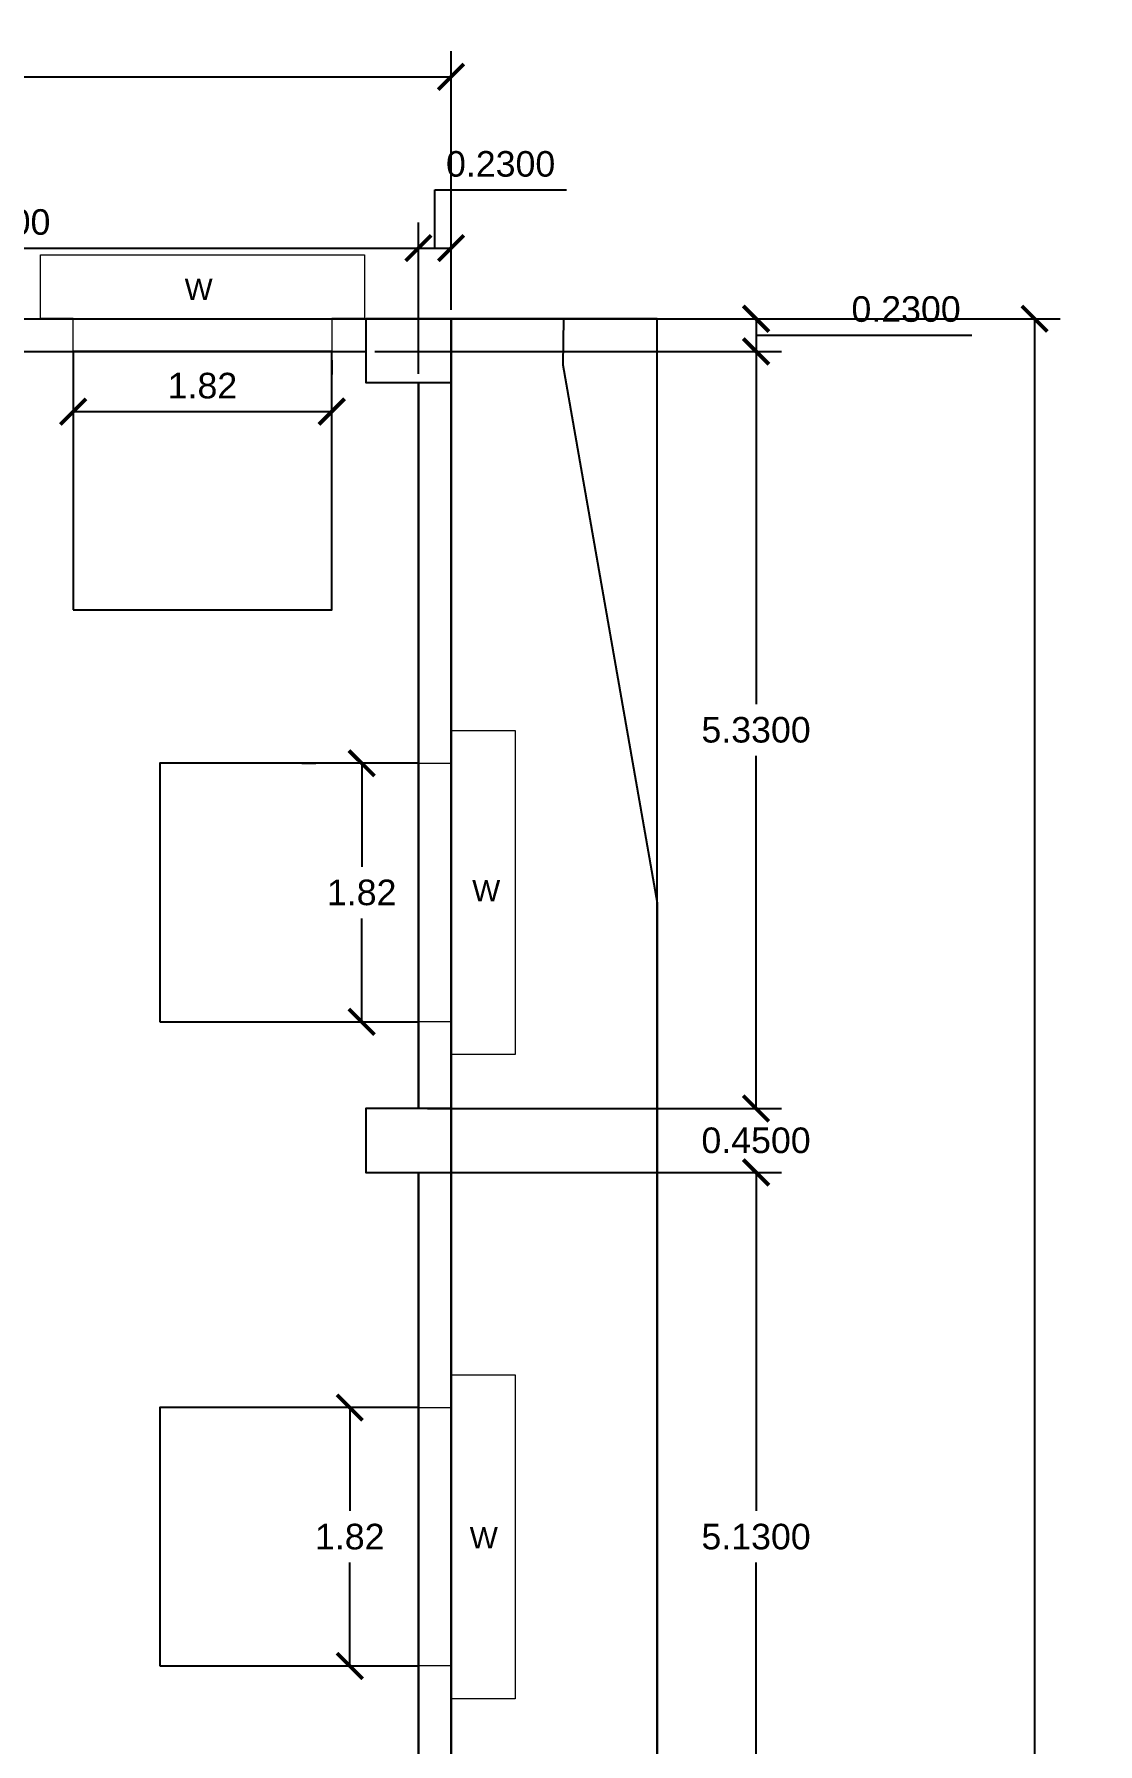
# Model space of a CAD drawing. Header units: metres. Extents: x -1559787 to -1559491, y 43492 to 43648.
# Drawn here: x -1559655.73 to -1559648.24, y 43517.45 to 43529.49 of the extents above; entities that cross this region are included whole.
import ezdxf

# ---------------------------------------------------------------- set-up
doc = ezdxf.new("R2010")
doc.units = ezdxf.units.M
doc.header["$LTSCALE"] = 750
doc.header["$MEASUREMENT"] = 0
doc.header["$PDMODE"] = 35
doc.header["$PDSIZE"] = 50
for name, pattern in [('Dashed', [0.75, 0.5, -0.25]), ('DOT2', [0.125, 0, -0.125]), ('HIDDEN', [0.375, 0.25, -0.125]), ('PHANTOM2', [1.25, 0.625, -0.125, 0.125, -0.125, 0.125, -0.125])]:
    doc.linetypes.add(name, pattern=pattern)
doc.layers.get('0').update_dxf_attribs({"lineweight": 5})
doc.layers.get('Defpoints').update_dxf_attribs({"lineweight": 0})
for name, color, linetype in [('BLK_1_FLR_1_BLT_UP_AREA', 18, 'Continuous'), ('BLK_1_FLR_1_REGULAR_ROOM_1', 2, 'Continuous'), ('BLK_1_FLR_1_ROOM_1_LIGHT_VENTILATION_4', 2, 'Continuous'), ('BLK_1_FLR_1_ROOM_1_LIGHT_VENTILATION_5', 2, 'Continuous'), ('BLK_1_FLR_1_ROOM_1_LIGHT_VENTILATION_6', 2, 'Continuous'), ('BLK_1_PROJECTED_BALCONY', 5, 'Continuous')]:
    doc.layers.add(name, color=color, linetype=linetype)
for name, color, linetype, lineweight in [('BLK_1_FLR_1_ROOF_AREA', 54, 'Continuous', 5), ('BLK_1_LVL_1_BLDG_FOOT_PRINT', 1, 'Continuous', 5), ('column', 242, 'Continuous', 25), ('ED', 30, 'Continuous', 0)]:
    doc.layers.add(name, color=color, linetype=linetype, lineweight=lineweight)
doc.styles.get("Standard").update_dxf_attribs({"font": 'arial.ttf'})
doc.dimstyles.get("Standard").update_dxf_attribs({"dimtxt": 0.18, "dimasz": 0.18, "dimexe": 0.18, "dimexo": 0.0625, "dimgap": 0.09, "dimtad": 1, "dimtih": 1, "dimtoh": 1, "dimdec": 4, "dimzin": 0, "dimdsep": 46, "dimtxsty": 'Standard', "dimblk": 'ARCHTICK', "dimcen": 0.09, "dimadec": 0, "dimazin": 0, "dimtfac": 1, "dimtdec": 4, "dimtofl": 0, "dimtmove": 0, "dimatfit": 3, "dimldrblk": 'ARCHTICK', "dimfxl": 0, "dimtolj": 1, "dimtzin": 0, "dimarcsym": 0})

# ---------------------------------------------------------------- blocks, each defined once
blk = doc.blocks.new('SUNSHADE W1')
at = {"linetype": 'HIDDEN'}
for p, q in [((260.541, 502.104), (260.091, 502.104)), ((260.091, 502.104), (260.091, 499.824)), ((260.541, 501.874), (260.541, 502.104)), ((260.541, 499.824), (260.541, 500.054)), ((260.091, 499.824), (260.541, 499.824))]:
    blk.add_line(p, q, dxfattribs=at)
blk = doc.blocks.new('_ArchTick')
at = {"color": 0, "linetype": 'ByBlock', "const_width": 0.15}
blk.add_lwpolyline([(-0.5, -0.5), (0.5, 0.5)], dxfattribs=at)
blk = doc.blocks.new('*D141')
at = {"layer": 'Defpoints', "color": 0}
for p in [(-1559653.027, 43527.985), (-1559658.977, 43527.257), (-1559653.027, 43527.037)]:
    blk.add_point(p, dxfattribs=at)
at = {"layer": 'ED', "color": 0, "lineweight": -2}
for p, q in [((-1559658.977, 43527.32), (-1559658.977, 43528.165)), ((-1559653.027, 43527.1), (-1559653.027, 43528.165)), ((-1559658.977, 43527.985), (-1559653.027, 43527.985))]:
    blk.add_line(p, q, dxfattribs=at)
at = {"layer": 'ED', "color": 0, "lineweight": -2, "xscale": 0.18, "yscale": 0.18, "zscale": 0.18, "rotation": 180}
blk.add_blockref('_ArchTick', (-1559658.977, 43527.985), dxfattribs=at)
at = {"layer": 'ED', "color": 0, "lineweight": -2, "xscale": 0.18, "yscale": 0.18, "zscale": 0.18}
blk.add_blockref('_ArchTick', (-1559653.027, 43527.985), dxfattribs=at)
at = {"layer": 'ED', "color": 0, "insert": (-1559656.002, 43528.167), "char_height": 0.18, "attachment_point": 5}
blk.add_mtext('\\A1;5.9500', dxfattribs=at)
blk = doc.blocks.new('*D142')
at = {"layer": 'Defpoints', "color": 0}
for p in [(-1559652.797, 43527.985), (-1559652.797, 43527.487), (-1559653.027, 43527.037)]:
    blk.add_point(p, dxfattribs=at)
at = {"layer": 'ED', "color": 0, "lineweight": -2}
for p, q in [((-1559652.912, 43527.985), (-1559652.912, 43528.394)), ((-1559652.912, 43528.394), (-1559651.985, 43528.394)), ((-1559653.027, 43527.1), (-1559653.027, 43528.165)), ((-1559652.797, 43527.55), (-1559652.797, 43528.165)), ((-1559653.027, 43527.985), (-1559652.797, 43527.985))]:
    blk.add_line(p, q, dxfattribs=at)
at = {"layer": 'ED', "color": 0, "lineweight": -2, "xscale": 0.18, "yscale": 0.18, "zscale": 0.18, "rotation": 180}
blk.add_blockref('_ArchTick', (-1559653.027, 43527.985), dxfattribs=at)
at = {"layer": 'ED', "color": 0, "lineweight": -2, "xscale": 0.18, "yscale": 0.18, "zscale": 0.18}
blk.add_blockref('_ArchTick', (-1559652.797, 43527.985), dxfattribs=at)
at = {"layer": 'ED', "color": 0, "insert": (-1559652.448, 43528.576), "char_height": 0.18, "attachment_point": 5}
blk.add_mtext('\\A1;0.2300', dxfattribs=at)
blk = doc.blocks.new('*D146')
at = {"layer": 'Defpoints', "color": 0}
for p in [(-1559653.397, 43527.487), (-1559653.397, 43527.257), (-1559650.65, 43527.257)]:
    blk.add_point(p, dxfattribs=at)
at = {"layer": 'ED', "color": 0, "lineweight": -2}
for p, q in [((-1559653.334, 43527.487), (-1559650.47, 43527.487)), ((-1559650.65, 43527.487), (-1559650.65, 43527.257)), ((-1559650.65, 43527.372), (-1559650.057, 43527.372)), ((-1559650.057, 43527.372), (-1559649.131, 43527.372)), ((-1559653.334, 43527.257), (-1559650.47, 43527.257))]:
    blk.add_line(p, q, dxfattribs=at)
at = {"layer": 'ED', "color": 0, "lineweight": -2, "xscale": 0.18, "yscale": 0.18, "zscale": 0.18}
for p, rotation in [((-1559650.65, 43527.487), 90), ((-1559650.65, 43527.257), 270)]:
    blk.add_blockref('_ArchTick', p, dxfattribs=dict(at, rotation=rotation))
at = {"layer": 'ED', "color": 0, "insert": (-1559649.594, 43527.554), "char_height": 0.18, "attachment_point": 5}
blk.add_mtext('\\A1;0.2300', dxfattribs=at)
blk = doc.blocks.new('*D147')
at = {"layer": 'Defpoints', "color": 0}
for p in [(-1559653.397, 43527.257), (-1559653.027, 43521.927), (-1559650.65, 43521.927)]:
    blk.add_point(p, dxfattribs=at)
at = {"layer": 'ED', "color": 0, "lineweight": -2}
for p, q in [((-1559653.334, 43527.257), (-1559650.47, 43527.257)), ((-1559650.65, 43527.257), (-1559650.65, 43524.774)), ((-1559650.65, 43521.927), (-1559650.65, 43524.41)), ((-1559652.964, 43521.927), (-1559650.47, 43521.927))]:
    blk.add_line(p, q, dxfattribs=at)
at = {"layer": 'ED', "color": 0, "lineweight": -2, "xscale": 0.18, "yscale": 0.18, "zscale": 0.18}
for p, rotation in [((-1559650.65, 43527.257), 90), ((-1559650.65, 43521.927), 270)]:
    blk.add_blockref('_ArchTick', p, dxfattribs=dict(at, rotation=rotation))
at = {"layer": 'ED', "color": 0, "insert": (-1559650.65, 43524.592), "char_height": 0.18, "attachment_point": 5}
blk.add_mtext('\\A1;5.3300', dxfattribs=at)
blk = doc.blocks.new('*D148')
at = {"layer": 'Defpoints', "color": 0}
for p in [(-1559653.027, 43521.927), (-1559653.027, 43521.477), (-1559650.65, 43521.477)]:
    blk.add_point(p, dxfattribs=at)
at = {"layer": 'ED', "color": 0, "lineweight": -2}
for p, q in [((-1559650.65, 43521.927), (-1559650.65, 43522.107)), ((-1559652.964, 43521.927), (-1559650.47, 43521.927)), ((-1559652.964, 43521.477), (-1559650.47, 43521.477)), ((-1559650.65, 43521.477), (-1559650.65, 43521.297))]:
    blk.add_line(p, q, dxfattribs=at)
at = {"layer": 'ED', "color": 0, "lineweight": -2, "xscale": 0.18, "yscale": 0.18, "zscale": 0.18}
for p, rotation in [((-1559650.65, 43521.927), 270), ((-1559650.65, 43521.477), 90)]:
    blk.add_blockref('_ArchTick', p, dxfattribs=dict(at, rotation=rotation))
at = {"layer": 'ED', "color": 0, "insert": (-1559650.65, 43521.702), "char_height": 0.18, "attachment_point": 5}
blk.add_mtext('\\A1;0.4500', dxfattribs=at)
blk = doc.blocks.new('*D149')
at = {"layer": 'Defpoints', "color": 0}
for p in [(-1559653.027, 43521.477), (-1559653.027, 43516.347), (-1559650.65, 43516.347)]:
    blk.add_point(p, dxfattribs=at)
at = {"layer": 'ED', "color": 0, "lineweight": -2}
for p, q in [((-1559652.964, 43521.477), (-1559650.47, 43521.477)), ((-1559650.65, 43521.477), (-1559650.65, 43519.094)), ((-1559650.65, 43516.347), (-1559650.65, 43518.73)), ((-1559652.964, 43516.347), (-1559650.47, 43516.347))]:
    blk.add_line(p, q, dxfattribs=at)
at = {"layer": 'ED', "color": 0, "lineweight": -2, "xscale": 0.18, "yscale": 0.18, "zscale": 0.18}
for p, rotation in [((-1559650.65, 43521.477), 90), ((-1559650.65, 43516.347), 270)]:
    blk.add_blockref('_ArchTick', p, dxfattribs=dict(at, rotation=rotation))
at = {"layer": 'ED', "color": 0, "insert": (-1559650.65, 43518.912), "char_height": 0.18, "attachment_point": 5}
blk.add_mtext('\\A1;5.1300', dxfattribs=at)
blk = doc.blocks.new('*D161')
at = {"layer": 'Defpoints', "color": 0}
for p in [(-1559652.797, 43527.487), (-1559652.797, 43495.847), (-1559648.689, 43495.847)]:
    blk.add_point(p, dxfattribs=at)
at = {"layer": 'ED', "color": 0, "lineweight": -2}
for p, q in [((-1559652.734, 43527.487), (-1559648.509, 43527.487)), ((-1559648.689, 43527.487), (-1559648.689, 43511.849)), ((-1559648.689, 43495.847), (-1559648.689, 43511.485)), ((-1559652.734, 43495.847), (-1559648.509, 43495.847))]:
    blk.add_line(p, q, dxfattribs=at)
at = {"layer": 'ED', "color": 0, "lineweight": -2, "xscale": 0.18, "yscale": 0.18, "zscale": 0.18}
for p, rotation in [((-1559648.689, 43527.487), 90), ((-1559648.689, 43495.847), 270)]:
    blk.add_blockref('_ArchTick', p, dxfattribs=dict(at, rotation=rotation))
at = {"layer": 'ED', "color": 0, "insert": (-1559648.689, 43511.667), "char_height": 0.18, "attachment_point": 5}
blk.add_mtext('\\A1;31.6400', dxfattribs=at)
blk = doc.blocks.new('*D162')
at = {"layer": 'Defpoints', "color": 0}
for p in [(-1559652.797, 43529.19), (-1559661.947, 43527.487), (-1559652.797, 43527.487)]:
    blk.add_point(p, dxfattribs=at)
at = {"layer": 'ED', "color": 0, "lineweight": -2}
for p, q in [((-1559661.947, 43527.55), (-1559661.947, 43529.37)), ((-1559652.797, 43527.55), (-1559652.797, 43529.37)), ((-1559661.947, 43529.19), (-1559652.797, 43529.19))]:
    blk.add_line(p, q, dxfattribs=at)
at = {"layer": 'ED', "color": 0, "lineweight": -2, "xscale": 0.18, "yscale": 0.18, "zscale": 0.18, "rotation": 180}
blk.add_blockref('_ArchTick', (-1559661.947, 43529.19), dxfattribs=at)
at = {"layer": 'ED', "color": 0, "lineweight": -2, "xscale": 0.18, "yscale": 0.18, "zscale": 0.18}
blk.add_blockref('_ArchTick', (-1559652.797, 43529.19), dxfattribs=at)
at = {"layer": 'ED', "color": 0, "insert": (-1559657.372, 43529.372), "char_height": 0.18, "attachment_point": 5}
blk.add_mtext('\\A1;9.1500', dxfattribs=at)
blk = doc.blocks.new('*D199')
at = {"layer": 'BLK_1_FLR_1_ROOM_1_LIGHT_VENTILATION_5', "color": 0, "linetype": 'DOT2', "lineweight": -2}
for p, q in [((-1559653.848, 43524.357), (-1559653.246, 43524.357)), ((-1559653.848, 43522.537), (-1559653.246, 43522.537))]:
    blk.add_line(p, q, dxfattribs=at)
at = {"layer": 'BLK_1_FLR_1_ROOM_1_LIGHT_VENTILATION_5', "color": 0, "linetype": 'PHANTOM2', "lineweight": -2}
for p, q in [((-1559653.426, 43524.357), (-1559653.426, 43523.629)), ((-1559653.426, 43522.537), (-1559653.426, 43523.265))]:
    blk.add_line(p, q, dxfattribs=at)
at = {"layer": 'Defpoints', "color": 0}
for p in [(-1559653.91, 43524.357), (-1559653.91, 43522.537), (-1559653.426, 43522.537)]:
    blk.add_point(p, dxfattribs=at)
at = {"layer": 'BLK_1_FLR_1_ROOM_1_LIGHT_VENTILATION_5', "color": 0, "lineweight": -2, "xscale": 0.18, "yscale": 0.18, "zscale": 0.18}
for p, rotation in [((-1559653.426, 43524.357), 90), ((-1559653.426, 43522.537), 270)]:
    blk.add_blockref('_ArchTick', p, dxfattribs=dict(at, rotation=rotation))
at = {"layer": 'BLK_1_FLR_1_ROOM_1_LIGHT_VENTILATION_5', "color": 0, "insert": (-1559653.426, 43523.447), "char_height": 0.18, "attachment_point": 5}
blk.add_mtext('\\A1;1.82', dxfattribs=at)
blk = doc.blocks.new('*D205')
at = {"layer": 'BLK_1_FLR_1_ROOM_1_LIGHT_VENTILATION_4', "color": 0, "linetype": 'DOT2', "lineweight": -2}
for p, q in [((-1559653.089, 43519.822), (-1559653.69, 43519.822)), ((-1559653.089, 43518.002), (-1559653.69, 43518.002))]:
    blk.add_line(p, q, dxfattribs=at)
at = {"layer": 'BLK_1_FLR_1_ROOM_1_LIGHT_VENTILATION_4', "color": 0, "linetype": 'PHANTOM2', "lineweight": -2}
for p, q in [((-1559653.51, 43519.822), (-1559653.51, 43519.094)), ((-1559653.51, 43518.002), (-1559653.51, 43518.73))]:
    blk.add_line(p, q, dxfattribs=at)
at = {"layer": 'Defpoints', "color": 0}
for p in [(-1559653.027, 43519.822), (-1559653.51, 43518.002), (-1559653.027, 43518.002)]:
    blk.add_point(p, dxfattribs=at)
at = {"layer": 'BLK_1_FLR_1_ROOM_1_LIGHT_VENTILATION_4', "color": 0, "lineweight": -2, "xscale": 0.18, "yscale": 0.18, "zscale": 0.18}
for p, rotation in [((-1559653.51, 43519.822), 90), ((-1559653.51, 43518.002), 270)]:
    blk.add_blockref('_ArchTick', p, dxfattribs=dict(at, rotation=rotation))
at = {"layer": 'BLK_1_FLR_1_ROOM_1_LIGHT_VENTILATION_4', "color": 0, "insert": (-1559653.51, 43518.912), "char_height": 0.18, "attachment_point": 5}
blk.add_mtext('\\A1;1.82', dxfattribs=at)
blk = doc.blocks.new('*D208')
at = {"layer": 'BLK_1_FLR_1_ROOM_1_LIGHT_VENTILATION_6', "color": 0, "linetype": 'DOT2', "lineweight": -2}
for p, q in [((-1559655.457, 43527.195), (-1559655.457, 43526.653)), ((-1559653.637, 43527.195), (-1559653.637, 43526.653))]:
    blk.add_line(p, q, dxfattribs=at)
at = {"layer": 'BLK_1_FLR_1_ROOM_1_LIGHT_VENTILATION_6', "color": 0, "linetype": 'PHANTOM2', "lineweight": -2}
blk.add_line((-1559655.457, 43526.833), (-1559653.637, 43526.833), dxfattribs=at)
at = {"layer": 'Defpoints', "color": 0}
for p in [(-1559655.457, 43527.257), (-1559653.637, 43527.257), (-1559653.637, 43526.833)]:
    blk.add_point(p, dxfattribs=at)
at = {"layer": 'BLK_1_FLR_1_ROOM_1_LIGHT_VENTILATION_6', "color": 0, "lineweight": -2, "xscale": 0.18, "yscale": 0.18, "zscale": 0.18, "rotation": 180}
blk.add_blockref('_ArchTick', (-1559655.457, 43526.833), dxfattribs=at)
at = {"layer": 'BLK_1_FLR_1_ROOM_1_LIGHT_VENTILATION_6', "color": 0, "lineweight": -2, "xscale": 0.18, "yscale": 0.18, "zscale": 0.18}
blk.add_blockref('_ArchTick', (-1559653.637, 43526.833), dxfattribs=at)
at = {"layer": 'BLK_1_FLR_1_ROOM_1_LIGHT_VENTILATION_6', "color": 0, "insert": (-1559654.547, 43527.015), "char_height": 0.18, "attachment_point": 5}
blk.add_mtext('\\A1;1.82', dxfattribs=at)

msp = doc.modelspace()

# ---------------------------------------------------------------- linework, layer by layer
at = {"lineweight": -2}
for p, q in [((-1559661.94655, 43527.48736), (-1559652.79655, 43527.48736)), ((-1559652.79655, 43510.33736), (-1559652.79655, 43527.48736)), ((-1559652.00461, 43527.48736), (-1559652.01079, 43527.16149)), ((-1559656.23655, 43527.25736), (-1559653.39655, 43527.25736)), ((-1559652.01079, 43527.16149), (-1559651.34655, 43523.37494)), ((-1559653.02655, 43521.92736), (-1559653.02655, 43527.03736)), ((-1559653.02655, 43516.34736), (-1559653.02655, 43521.47736))]:
    msp.add_line(p, q, dxfattribs=at)
at = {"linetype": 'Dashed', "lineweight": -2}
for p, q in [((-1559652.79655, 43527.48736), (-1559652.00461, 43527.48736)), ((-1559652.00461, 43527.48736), (-1559651.34655, 43527.48736)), ((-1559651.34655, 43523.37494), (-1559651.34655, 43527.48736)), ((-1559651.34655, 43523.37494), (-1559651.34655, 43510.56736))]:
    msp.add_line(p, q, dxfattribs=at)
for points in [[(-1559655.45655, 43527.48736), (-1559653.63655, 43527.48736), (-1559653.63655, 43527.25736), (-1559655.45655, 43527.25736)], [(-1559653.02655, 43524.35736), (-1559652.79655, 43524.35736), (-1559652.79655, 43522.53736), (-1559653.02655, 43522.53736)], [(-1559653.02655, 43519.82236), (-1559652.79655, 43519.82236), (-1559652.79655, 43518.00236), (-1559653.02655, 43518.00236)]]:
    msp.add_lwpolyline(points, close=True)
at = {"layer": 'BLK_1_FLR_1_BLT_UP_AREA', "color": 18}
msp.add_lwpolyline([(-1559661.94655, 43527.48736), (-1559652.79655, 43527.48736), (-1559652.79655, 43510.78736), (-1559652.79655, 43510.78736), (-1559652.79655, 43510.56736), (-1559651.34655, 43510.56736), (-1559651.34655, 43507.05736), (-1559652.79655, 43507.05736), (-1559652.79655, 43495.84736), (-1559661.94655, 43495.84736), (-1559661.94655, 43507.05736), (-1559661.94655, 43510.56736)], close=True, dxfattribs=at)
at = {"layer": 'BLK_1_FLR_1_REGULAR_ROOM_1', "color": 2}
msp.add_lwpolyline([(-1559661.71655, 43516.34736), (-1559661.71655, 43521.47736), (-1559661.34655, 43521.47736), (-1559661.34655, 43521.92736), (-1559661.71655, 43521.92736), (-1559661.71655, 43524.73736), (-1559658.97655, 43524.73736), (-1559656.23655, 43524.73736), (-1559656.23655, 43524.73736), (-1559656.23655, 43525.88736), (-1559656.23655, 43525.88736), (-1559656.23655, 43527.25736), (-1559653.39655, 43527.25736), (-1559653.39655, 43527.03736), (-1559653.02655, 43527.03736), (-1559653.02655, 43521.92736), (-1559653.39655, 43521.92736), (-1559653.39655, 43521.47736), (-1559653.02655, 43521.47736), (-1559653.02655, 43516.34736)], dxfattribs=at)
at = {"layer": 'BLK_1_FLR_1_ROOF_AREA'}
msp.add_lwpolyline([(-1559661.94655, 43527.48736), (-1559652.00461, 43527.48736), (-1559652.01079, 43527.16149), (-1559651.34629, 43523.37349), (-1559651.34655, 43495.84736), (-1559661.94655, 43495.84736)], close=True, dxfattribs=at)
at = {"layer": 'BLK_1_FLR_1_ROOM_1_LIGHT_VENTILATION_4'}
msp.add_lwpolyline([(-1559654.84655, 43518.00236), (-1559653.02655, 43518.00236), (-1559653.02655, 43519.82236), (-1559654.84655, 43519.82236)], close=True, dxfattribs=at)
at = {"layer": 'BLK_1_FLR_1_ROOM_1_LIGHT_VENTILATION_5'}
msp.add_lwpolyline([(-1559654.84655, 43522.53736), (-1559653.02655, 43522.53736), (-1559653.02655, 43524.35736), (-1559654.84655, 43524.35736)], close=True, dxfattribs=at)
at = {"layer": 'BLK_1_FLR_1_ROOM_1_LIGHT_VENTILATION_6'}
msp.add_lwpolyline([(-1559655.45655, 43525.43736), (-1559653.63655, 43525.43736), (-1559653.63655, 43527.25736), (-1559655.45655, 43527.25736)], close=True, dxfattribs=at)
at = {"layer": 'BLK_1_LVL_1_BLDG_FOOT_PRINT'}
msp.add_lwpolyline([(-1559661.94655, 43527.48736), (-1559652.79655, 43527.48736), (-1559652.79655, 43510.78736), (-1559652.79655, 43510.78736), (-1559652.79655, 43510.56736), (-1559651.34655, 43510.56736), (-1559651.34655, 43507.05736), (-1559652.79655, 43507.05736), (-1559652.79655, 43495.84736), (-1559661.94655, 43495.84736), (-1559661.94655, 43507.05736), (-1559661.94655, 43510.56736)], close=True, dxfattribs=at)
at = {"layer": 'BLK_1_PROJECTED_BALCONY'}
msp.add_lwpolyline([(-1559651.34621, 43527.48736), (-1559652.79655, 43527.48736), (-1559652.79655, 43510.56736), (-1559651.34654, 43510.56736)], close=True, dxfattribs=at)
at = {"layer": 'column'}
for points in [[(-1559652.79655, 43527.03736), (-1559652.79655, 43527.48736), (-1559653.39655, 43527.48736), (-1559653.39655, 43527.03736)], [(-1559652.79655, 43521.47736), (-1559652.79655, 43521.92736), (-1559653.39655, 43521.92736), (-1559653.39655, 43521.47736)]]:
    msp.add_lwpolyline(points, close=True, dxfattribs=at)

# ---------------------------------------------------------------- block references
at = {"xscale": -1, "rotation": 90}
msp.add_blockref('SUNSHADE W1', (-1559153.58218, 43788.02853), dxfattribs=at)
at = {"xscale": -1}
for p in [(-1559392.25538, 43022.483), (-1559392.25538, 43017.948)]:
    msp.add_blockref('SUNSHADE W1', p, dxfattribs=at)

# ---------------------------------------------------------------- texts
for p in [(-1559654.67259, 43527.61988), (-1559652.64839, 43523.38553), (-1559652.66544, 43518.82945)]:
    msp.add_text('W', height=0.15).set_placement(p)

# ---------------------------------------------------------------- dimensions: what is measured, and where the dimension line sits
at = {"layer": 'BLK_1_FLR_1_ROOM_1_LIGHT_VENTILATION_4', "color": 232}
dim = msp.add_linear_dim(base=(-1559653.51042, 43518.00236), p1=(-1559653.02655, 43519.82236), p2=(-1559653.02655, 43518.00236), angle=90, dimstyle='Standard', override={"dimdec": 2, "dimtdec": 2, "dimfxl": 0, "dimarcsym": 2}, dxfattribs=at)
dim.commit()
dim.dimension.update_dxf_attribs({"geometry": '*D205', "text_midpoint": (-1559653.51042, 43518.91236)})
at = {"layer": 'BLK_1_FLR_1_ROOM_1_LIGHT_VENTILATION_5', "color": 232}
dim = msp.add_linear_dim(base=(-1559653.42628, 43522.53736), p1=(-1559653.91016, 43524.35736), p2=(-1559653.91016, 43522.53736), angle=90, dimstyle='Standard', override={"dimdec": 2, "dimtdec": 2, "dimfxl": 0, "dimarcsym": 2}, dxfattribs=at)
dim.commit()
dim.dimension.update_dxf_attribs({"geometry": '*D199', "text_midpoint": (-1559653.42628, 43523.44736)})
at = {"layer": 'BLK_1_FLR_1_ROOM_1_LIGHT_VENTILATION_6', "color": 232}
dim = msp.add_linear_dim(base=(-1559653.63655, 43526.83281), p1=(-1559655.45655, 43527.25736), p2=(-1559653.63655, 43527.25736), dimstyle='Standard', override={"dimdec": 2, "dimtdec": 2, "dimfxl": 0, "dimarcsym": 2}, dxfattribs=at)
dim.commit()
dim.dimension.update_dxf_attribs({"geometry": '*D208', "text_midpoint": (-1559654.54655, 43527.01471)})
at = {"layer": 'ED'}
for base, p1, p2, picture, middle in [((-1559652.79655, 43529.19023), (-1559661.94655, 43527.48736), (-1559652.79655, 43527.48736), '*D162', (-1559657.37155, 43529.37214)), ((-1559652.79655, 43527.98468), (-1559653.02655, 43527.03736), (-1559652.79655, 43527.48736), '*D142', (-1559652.82155, 43528.57558)), ((-1559653.02655, 43527.98468), (-1559658.97655, 43527.25736), (-1559653.02655, 43527.03736), '*D141', (-1559656.00155, 43528.16659))]:
    dim = msp.add_linear_dim(base=base, p1=p1, p2=p2, dimstyle='Standard', override={"dimtmove": 1, "dimfxl": 5}, dxfattribs=at)
    dim.commit()
    dim.dimension.update_dxf_attribs({"geometry": picture, "text_midpoint": middle})
for base, p1, p2, picture, middle in [((-1559650.65024, 43527.25736), (-1559653.39655, 43527.48736), (-1559653.39655, 43527.25736), '*D146', (-1559649.96738, 43527.55432)), ((-1559648.68881, 43495.84736), (-1559652.79655, 43527.48736), (-1559652.79655, 43495.84736), '*D161', (-1559648.68881, 43511.66736)), ((-1559650.65024, 43521.92736), (-1559653.39655, 43527.25736), (-1559653.02655, 43521.92736), '*D147', (-1559650.65024, 43524.59236)), ((-1559650.65024, 43521.47736), (-1559653.02655, 43521.92736), (-1559653.02655, 43521.47736), '*D148', (-1559650.65024, 43521.70236)), ((-1559650.65024, 43516.34736), (-1559653.02655, 43521.47736), (-1559653.02655, 43516.34736), '*D149', (-1559650.65024, 43518.91236))]:
    dim = msp.add_linear_dim(base=base, p1=p1, p2=p2, angle=90, dimstyle='Standard', override={"dimtmove": 1, "dimfxl": 5}, dxfattribs=at)
    dim.commit()
    dim.dimension.update_dxf_attribs({"geometry": picture, "text_midpoint": middle})

doc.saveas('drawing.dxf')
